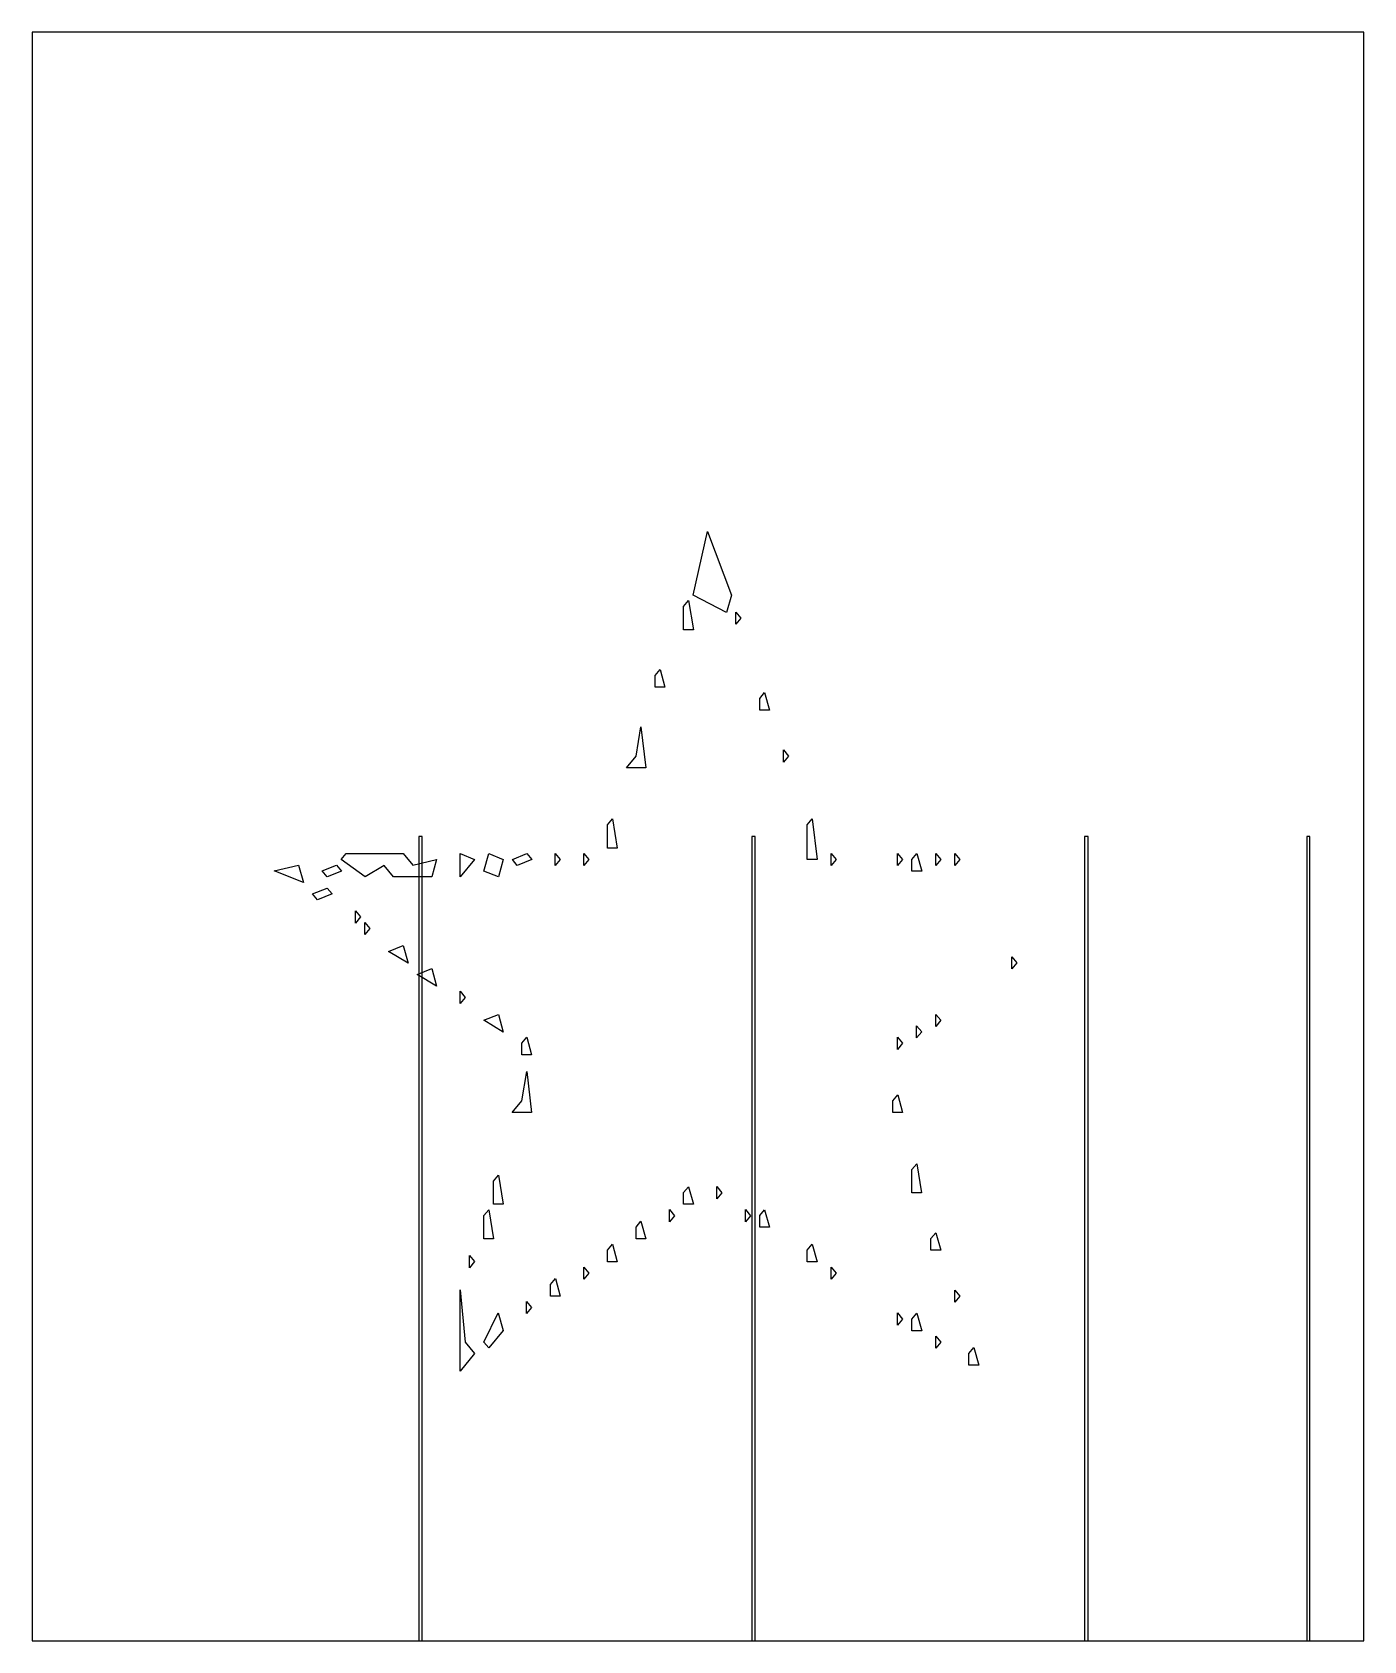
# Model space of a CAD drawing. Header units: millimetres. Extents: x 0 to 1200, y 0 to 1450.
import ezdxf

# ---------------------------------------------------------------- set-up
doc = ezdxf.new("R2010")
doc.units = ezdxf.units.MM
for name, color, linetype in [('OUTLINE', 5, 'Continuous'), ('PIECE', 3, 'Continuous'), ('SLOT', 1, 'Continuous')]:
    doc.layers.add(name, color=color, linetype=linetype)

msp = doc.modelspace()

# ---------------------------------------------------------------- linework, layer by layer
at = {"layer": 'OUTLINE'}
msp.add_lwpolyline([(0, 0), (1200, 0), (1200, 1450), (0, 1450), (0, 0)], close=True, dxfattribs=at)
at = {"layer": 'PIECE'}
for points in [[(608.5, 999.8), (630.1, 942.5), (625.8, 926.8), (595.6, 942.4), (608.5, 999.8)], [(591.5, 937.6), (595.8, 911.3), (587, 911.3), (587, 932.2), (591.5, 937.6)], [(634.2, 916.3), (634.2, 927.2), (638.7, 921.8), (634.2, 916.3)], [(565.8, 875.4), (570.1, 859.5), (561.3, 859.5), (561.3, 870), (565.8, 875.4)], [(660, 854.7), (664.4, 838.8), (655.6, 838.8), (655.6, 849.3), (660, 854.7)], [(553, 787), (535.5, 787), (544.2, 797.5), (548.6, 823.9), (548.6, 823.9), (553, 787)], [(677, 803), (681.6, 797.5), (677, 792), (677, 803)], [(518.5, 714.5), (518.5, 735.4), (522.9, 740.8), (527.3, 714.5), (518.5, 714.5)], [(698.5, 735.4), (702.9, 740.8), (707.3, 704.2), (698.5, 704.2), (698.5, 735.4)], [(244.4, 683.4), (218.2, 694), (240.1, 699.2), (244.4, 683.4)], [(274.3, 699.2), (278.7, 693.9), (265.7, 688.6), (261.3, 694), (274.3, 699.2)], [(317.1, 699), (300, 688.6), (278.4, 704.3), (282.8, 709.6), (334.3, 709.6), (342.9, 699.2), (364.4, 704.4), (360.1, 688.6), (325.7, 688.6), (317.1, 699)], [(385.6, 709.6), (398.7, 704.3), (385.6, 688.5), (385.6, 709.6)], [(424.4, 704.3), (420.1, 688.6), (407, 693.9), (411.4, 709.6), (424.4, 704.3)], [(432.7, 704.3), (445.7, 709.6), (450.2, 704.2), (437.1, 699), (432.7, 704.3)], [(471.3, 698.8), (471.3, 709.7), (475.8, 704.3), (471.3, 698.8)], [(501.6, 704.3), (497, 698.8), (497, 709.7), (501.6, 704.3)], [(719.9, 698.8), (719.9, 709.7), (724.4, 704.3), (719.9, 698.8)], [(784.4, 704.3), (779.9, 698.8), (779.9, 709.7), (784.4, 704.3)], [(792.8, 704.3), (797.2, 709.7), (801.6, 693.8), (792.8, 693.8), (792.8, 704.3)], [(814.2, 709.7), (818.7, 704.3), (814.2, 698.8), (814.2, 709.7)], [(831.3, 698.8), (831.3, 709.7), (835.8, 704.3), (831.3, 698.8)], [(265.7, 678.5), (270.2, 673.2), (257.1, 667.9), (252.7, 673.3), (265.7, 678.5)], [(291.3, 647), (291.3, 658), (295.8, 652.5), (291.3, 647)], [(299.9, 636.7), (299.9, 647.6), (304.4, 642.1), (299.9, 636.7)], [(338.7, 610.9), (321.2, 621.4), (334.4, 626.7), (338.7, 610.9)], [(882.8, 605.6), (882.8, 616.5), (887.3, 611.1), (882.8, 605.6)], [(364.4, 590.1), (346.9, 600.7), (360.1, 606), (364.4, 590.1)], [(385.6, 574.5), (385.6, 585.5), (390.1, 580), (385.6, 574.5)], [(420.1, 564.6), (424.4, 548.7), (406.9, 559.3), (420.1, 564.6)], [(801.6, 548.9), (797, 543.5), (797, 554.4), (801.6, 548.9)], [(814.2, 564.7), (818.7, 559.3), (814.2, 553.8), (814.2, 564.7)], [(441.3, 528.1), (441.3, 538.6), (445.8, 544), (450.1, 528.1), (441.3, 528.1)], [(779.9, 533.1), (779.9, 544), (784.4, 538.6), (779.9, 533.1)], [(441.3, 486.8), (445.7, 513.2), (445.8, 513.2), (450.1, 476.3), (432.6, 476.3), (441.3, 486.8)], [(775.6, 486.8), (780, 492.2), (784.4, 476.3), (775.6, 476.3), (775.6, 486.8)], [(797.2, 430.1), (801.5, 403.8), (792.8, 403.8), (792.8, 424.7), (797.2, 430.1)], [(415.6, 393.5), (415.6, 414.3), (420.1, 419.7), (424.4, 393.5), (415.6, 393.5)], [(587, 393.5), (587, 404), (591.5, 409.3), (595.8, 393.5), (587, 393.5)], [(617, 398.5), (617, 409.4), (621.6, 403.9), (617, 398.5)], [(407, 383.3), (411.5, 388.6), (415.8, 362.4), (407, 362.4), (407, 383.3)], [(544.2, 362.4), (544.2, 372.9), (548.6, 378.2), (553, 362.4), (544.2, 362.4)], [(574.2, 377.8), (574.2, 388.7), (578.7, 383.2), (574.2, 377.8)], [(647.3, 383.2), (642.8, 377.8), (642.8, 388.7), (647.3, 383.2)], [(664.4, 372.8), (655.6, 372.8), (655.6, 383.3), (660, 388.6), (664.4, 372.8)], [(814.3, 367.9), (818.7, 352), (809.9, 352), (809.9, 362.5), (814.3, 367.9)], [(518.5, 341.7), (518.5, 352.2), (522.9, 357.5), (527.3, 341.7), (518.5, 341.7)], [(707.3, 341.7), (698.5, 341.7), (698.5, 352.2), (702.9, 357.5), (707.3, 341.7)], [(394.2, 347.2), (398.7, 341.8), (394.2, 336.3), (394.2, 347.2)], [(497, 326), (497, 336.9), (501.6, 331.4), (497, 326)], [(724.4, 331.4), (719.9, 326), (719.9, 336.9), (724.4, 331.4)], [(467, 321.1), (471.5, 326.5), (475.8, 310.6), (467, 310.6), (467, 321.1)], [(398.7, 258.9), (385.6, 243.1), (385.6, 316.4), (385.8, 316.4), (390.1, 269.3), (398.7, 258.9)], [(445.6, 294.9), (445.6, 305.8), (450.1, 300.4), (445.6, 294.9)], [(831.3, 316.2), (835.8, 310.7), (831.3, 305.3), (831.3, 316.2)], [(424.4, 279.6), (411.4, 264), (407, 269.3), (420, 295.5), (424.4, 279.6)], [(779.9, 295.5), (784.4, 290), (779.9, 284.5), (779.9, 295.5)], [(792.8, 279.5), (792.8, 290), (797.2, 295.4), (801.6, 279.5), (792.8, 279.5)], [(814.2, 263.8), (814.2, 274.7), (818.7, 269.3), (814.2, 263.8)], [(848.6, 264.3), (853, 248.5), (844.2, 248.5), (844.2, 259), (848.6, 264.3)]]:
    msp.add_lwpolyline(points, close=True, dxfattribs=at)
at = {"layer": 'SLOT'}
for points in [[(348.4, 0), (351.5, 0), (351.5, 725), (348.4, 725), (348.4, 0)], [(648.4, 0), (651.6, 0), (651.6, 725), (648.4, 725), (648.4, 0)], [(948.4, 0), (951.5, 0), (951.5, 725), (948.4, 725), (948.4, 0)], [(1148.5, 0), (1151.5, 0), (1151.5, 725), (1148.5, 725), (1148.5, 0)]]:
    msp.add_lwpolyline(points, close=True, dxfattribs=at)

doc.saveas('drawing.dxf')
